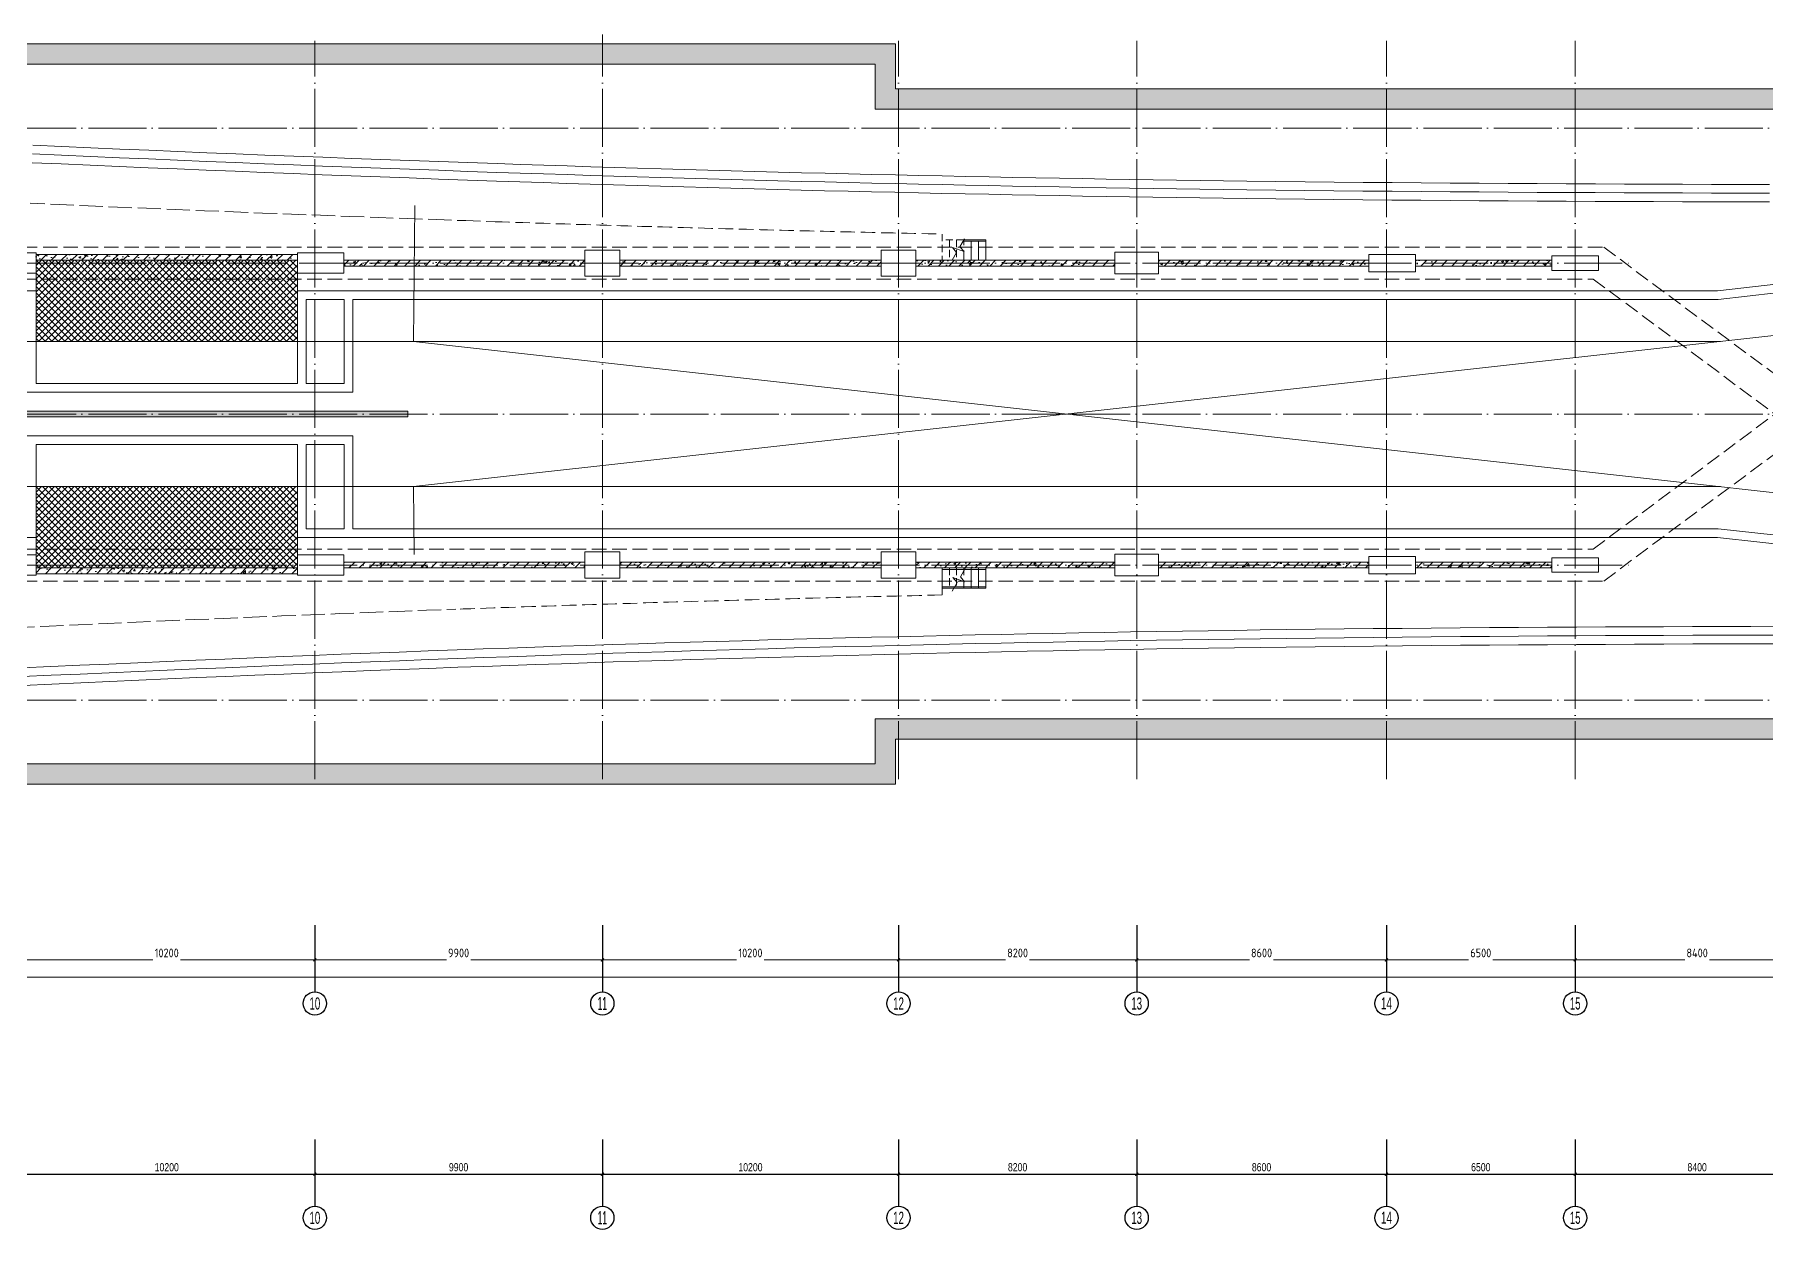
# Model space of a CAD drawing. Extents: x 4 to 13611208, y -605838 to 574722.
# Drawn here: x 13177947 to 13237547, y -161280 to -120128 of the extents above; entities that cross this region are included whole.
import ezdxf
from ezdxf.enums import TextEntityAlignment as Align

# ---------------------------------------------------------------- set-up
doc = ezdxf.new("R2010")
doc.units = 0
doc.header["$LTSCALE"] = 1000
doc.header["$MEASUREMENT"] = 0
for name, pattern in [('_虚线L', [0.375, 0.25, -0.125]), ('DASH', [0.35, 0.25, -0.1]), ('DOTE', [2.42, 2, -0.2, 0.02, -0.2])]:
    doc.linetypes.add(name, pattern=pattern)
doc.layers.add('AXIS', color=3, linetype='Continuous')
doc.layers.add('AXIS_TEXT', color=7, linetype='Continuous')
doc.layers.add('建筑底图', color=8, linetype='Continuous', lineweight=13)
doc.styles.add('C', font='HZTXT_E', dxfattribs={"width": 0.7, "bigfont": 'HZTXT'})
doc.styles.add('C_T3', font='fsdb_e.shx', dxfattribs={"width": 0.8, "bigfont": 'hzdx.shx'})
doc.styles.add('COMPLEX', font='hztxt_e.shx', dxfattribs={"width": 0.6, "bigfont": 'HZTXT.shx'})
doc.styles.add('DIM_FONT', font='gbenor.shx', dxfattribs={"bigfont": 'gbcbig.shx'})
doc.dimstyles.new('_TCH_ARCH&&100', dxfattribs={"dimtxt": 300, "dimasz": 100, "dimexe": 100, "dimexo": 100, "dimgap": 100, "dimtad": 1, "dimdec": 0, "dimzin": 0, "dimdsep": 46, "dimtxsty": 'DIM_FONT', "dimblk": 'ARCHTICK', "dimcen": 0.09, "dimclrd": 3, "dimclre": 3, "dimclrt": 7, "dimaunit": 1, "dimazin": 2, "dimtfac": 1, "dimtdec": 0, "dimtix": 1, "dimtmove": 2, "dimatfit": 3, "dimfxl": 1, "dimtolj": 1, "dimtzin": 0, "dimlwd": 18, "dimlwe": 18, "dimarcsym": 0})
pattern_1 = [(45, (-1624125.25, 421106.57), (-176.776695, 176.776695), []), (50, (-1624125.25, 421106.57), (717.26018, -62.75213), [75, -825]), (355, (-1624125.25, 421106.6), (-138.75133, 752.19213), [60, -660]), (100.4514, (-1624065.5, 421101.34), (578.50938, 689.43954), [63.7402, -701.1421]), (46.1842, (-1624125.25, 421306.6), (1067.24105, -165.519), [112.5, -1237.5]), (96.6356, (-1624036.3, 421292.8), (934.6627, 974.1179), [95.6103, -1051.713]), (351.1842, (-1624125.3, 421306.6), (934.66195, 974.1186), [90, -990]), (21, (-1624025.25, 421256.57), (596.90705, -402.6189), [75, -825]), (326, (-1624025.25, 421256.6), (243.31533, 725.15005), [60, -660]), (71.4514, (-1623975.5, 421223), (840.22263, 322.5305), [63.7402, -701.1421]), (37.5, (-1624125.25, 421106.57), (12.159855, 332.893854), [0, -652, 0, -670, 0, -662.5]), (7.5, (-1624125.25, 421106.57), (263.06954, 394.41171), [0, -382, 0, -637, 0, -252.5]), (327.5, (-1624348.25, 421106.57), (533.822436, -22.55487), [0, -250, 0, -780, 0, -1035]), (317.5, (-1624448.25, 421106.57), (583.18617, 100.10498), [0, -325, 0, -518, 0, -735])]

# ---------------------------------------------------------------- blocks, each defined once
blk = doc.blocks.new('_FZH')
blk.add_lwpolyline([(-0.5, -0.5), (0.5, -0.5), (0.5, 0.5), (-0.5, 0.5)], close=True)
blk = doc.blocks.new('_ArchTick')
at = {"color": 0, "linetype": 'ByBlock', "const_width": 0.4}
blk.add_lwpolyline([(-0.5, -0.5), (0.5, 0.5)], dxfattribs=at)
blk = doc.blocks.new('*D1632')
at = {"layer": 'AXIS', "color": 3, "lineweight": 18, "ltscale": 3}
for p, q in [((54800, -500), (54800, -1300)), ((65000, -500), (65000, -1300)), ((54800, -1200), (59425, -1200)), ((65000, -1200), (60375, -1200))]:
    blk.add_line(p, q, dxfattribs=at)
at = {"layer": 'AXIS', "color": 3, "lineweight": 18, "ltscale": 3, "xscale": 100, "yscale": 100, "zscale": 100, "rotation": 180}
blk.add_blockref('_ArchTick', (54800, -1200), dxfattribs=at)
at = {"layer": 'AXIS', "color": 3, "lineweight": 18, "ltscale": 3, "xscale": 100, "yscale": 100, "zscale": 100}
blk.add_blockref('_ArchTick', (65000, -1200), dxfattribs=at)
at = {"layer": 'AXIS', "color": 7, "ltscale": 3, "insert": (59900, -960), "char_height": 300, "attachment_point": 5, "style": 'DIM_FONT'}
blk.add_mtext('\\A1;10200', dxfattribs=at)
blk = doc.blocks.new('*D1633')
at = {"layer": 'AXIS', "color": 3, "lineweight": 18, "ltscale": 3}
for p, q in [((65000, -500), (65000, -1300)), ((74900, -500), (74900, -1300)), ((65000, -1200), (69532, -1200)), ((74900, -1200), (70368, -1200))]:
    blk.add_line(p, q, dxfattribs=at)
at = {"layer": 'AXIS', "color": 3, "lineweight": 18, "ltscale": 3, "xscale": 100, "yscale": 100, "zscale": 100, "rotation": 180}
blk.add_blockref('_ArchTick', (65000, -1200), dxfattribs=at)
at = {"layer": 'AXIS', "color": 3, "lineweight": 18, "ltscale": 3, "xscale": 100, "yscale": 100, "zscale": 100}
blk.add_blockref('_ArchTick', (74900, -1200), dxfattribs=at)
at = {"layer": 'AXIS', "color": 7, "ltscale": 3, "insert": (69950, -960), "char_height": 300, "attachment_point": 5, "style": 'DIM_FONT'}
blk.add_mtext('\\A1;9900', dxfattribs=at)
blk = doc.blocks.new('*D1634')
at = {"layer": 'AXIS', "color": 3, "lineweight": 18, "ltscale": 3}
for p, q in [((74900, -500), (74900, -1300)), ((85100, -500), (85100, -1300)), ((74900, -1200), (79525, -1200)), ((85100, -1200), (80475, -1200))]:
    blk.add_line(p, q, dxfattribs=at)
at = {"layer": 'AXIS', "color": 3, "lineweight": 18, "ltscale": 3, "xscale": 100, "yscale": 100, "zscale": 100, "rotation": 180}
blk.add_blockref('_ArchTick', (74900, -1200), dxfattribs=at)
at = {"layer": 'AXIS', "color": 3, "lineweight": 18, "ltscale": 3, "xscale": 100, "yscale": 100, "zscale": 100}
blk.add_blockref('_ArchTick', (85100, -1200), dxfattribs=at)
at = {"layer": 'AXIS', "color": 7, "ltscale": 3, "insert": (80000, -960), "char_height": 300, "attachment_point": 5, "style": 'DIM_FONT'}
blk.add_mtext('\\A1;10200', dxfattribs=at)
blk = doc.blocks.new('*D1635')
at = {"layer": 'AXIS', "color": 3, "lineweight": 18, "ltscale": 3}
for p, q in [((85100, -500), (85100, -1300)), ((93300, -500), (93300, -1300)), ((85100, -1200), (88787, -1200)), ((93300, -1200), (89613, -1200))]:
    blk.add_line(p, q, dxfattribs=at)
at = {"layer": 'AXIS', "color": 3, "lineweight": 18, "ltscale": 3, "xscale": 100, "yscale": 100, "zscale": 100, "rotation": 180}
blk.add_blockref('_ArchTick', (85100, -1200), dxfattribs=at)
at = {"layer": 'AXIS', "color": 3, "lineweight": 18, "ltscale": 3, "xscale": 100, "yscale": 100, "zscale": 100}
blk.add_blockref('_ArchTick', (93300, -1200), dxfattribs=at)
at = {"layer": 'AXIS', "color": 7, "ltscale": 3, "insert": (89200, -960), "char_height": 300, "attachment_point": 5, "style": 'DIM_FONT'}
blk.add_mtext('\\A1;8200', dxfattribs=at)
blk = doc.blocks.new('*D1636')
at = {"layer": 'AXIS', "color": 3, "lineweight": 18, "ltscale": 3}
for p, q in [((93300, -500), (93300, -1300)), ((101900, -500), (101900, -1300)), ((93300, -1200), (97187, -1200)), ((101900, -1200), (98013, -1200))]:
    blk.add_line(p, q, dxfattribs=at)
at = {"layer": 'AXIS', "color": 3, "lineweight": 18, "ltscale": 3, "xscale": 100, "yscale": 100, "zscale": 100, "rotation": 180}
blk.add_blockref('_ArchTick', (93300, -1200), dxfattribs=at)
at = {"layer": 'AXIS', "color": 3, "lineweight": 18, "ltscale": 3, "xscale": 100, "yscale": 100, "zscale": 100}
blk.add_blockref('_ArchTick', (101900, -1200), dxfattribs=at)
at = {"layer": 'AXIS', "color": 7, "ltscale": 3, "insert": (97600, -960), "char_height": 300, "attachment_point": 5, "style": 'DIM_FONT'}
blk.add_mtext('\\A1;8600', dxfattribs=at)
blk = doc.blocks.new('*D1637')
at = {"layer": 'AXIS', "color": 3, "lineweight": 18, "ltscale": 3}
for p, q in [((101900, -500), (101900, -1300)), ((108400, -500), (108400, -1300)), ((101900, -1200), (104730, -1200)), ((108400, -1200), (105570, -1200))]:
    blk.add_line(p, q, dxfattribs=at)
at = {"layer": 'AXIS', "color": 3, "lineweight": 18, "ltscale": 3, "xscale": 100, "yscale": 100, "zscale": 100, "rotation": 180}
blk.add_blockref('_ArchTick', (101900, -1200), dxfattribs=at)
at = {"layer": 'AXIS', "color": 3, "lineweight": 18, "ltscale": 3, "xscale": 100, "yscale": 100, "zscale": 100}
blk.add_blockref('_ArchTick', (108400, -1200), dxfattribs=at)
at = {"layer": 'AXIS', "color": 7, "ltscale": 3, "insert": (105150, -960), "char_height": 300, "attachment_point": 5, "style": 'DIM_FONT'}
blk.add_mtext('\\A1;6500', dxfattribs=at)
blk = doc.blocks.new('*D1638')
at = {"layer": 'AXIS', "color": 3, "lineweight": 18, "ltscale": 3}
for p, q in [((108400, -500), (108400, -1300)), ((116800, -500), (116800, -1300)), ((108400, -1200), (112175, -1200)), ((116800, -1200), (113025, -1200))]:
    blk.add_line(p, q, dxfattribs=at)
at = {"layer": 'AXIS', "color": 3, "lineweight": 18, "ltscale": 3, "xscale": 100, "yscale": 100, "zscale": 100, "rotation": 180}
blk.add_blockref('_ArchTick', (108400, -1200), dxfattribs=at)
at = {"layer": 'AXIS', "color": 3, "lineweight": 18, "ltscale": 3, "xscale": 100, "yscale": 100, "zscale": 100}
blk.add_blockref('_ArchTick', (116800, -1200), dxfattribs=at)
at = {"layer": 'AXIS', "color": 7, "ltscale": 3, "insert": (112600, -960), "char_height": 300, "attachment_point": 5, "style": 'DIM_FONT'}
blk.add_mtext('\\A1;8400', dxfattribs=at)
blk = doc.blocks.new('*D1670')
at = {"layer": 'AXIS', "color": 3, "lineweight": 18, "ltscale": 3}
for p, q in [((-900, -300), (-900, -1900)), ((351100, -300), (351100, -1900)), ((-900, -1800), (174512, -1800)), ((351100, -1800), (175688, -1800))]:
    blk.add_line(p, q, dxfattribs=at)
at = {"layer": 'AXIS', "color": 3, "lineweight": 18, "ltscale": 3, "xscale": 100, "yscale": 100, "zscale": 100, "rotation": 180}
blk.add_blockref('_ArchTick', (-900, -1800), dxfattribs=at)
at = {"layer": 'AXIS', "color": 3, "lineweight": 18, "ltscale": 3, "xscale": 100, "yscale": 100, "zscale": 100}
blk.add_blockref('_ArchTick', (351100, -1800), dxfattribs=at)
at = {"layer": 'AXIS', "color": 7, "ltscale": 3, "insert": (175100, -1560), "char_height": 300, "attachment_point": 5, "style": 'DIM_FONT'}
blk.add_mtext('\\A1;352000', dxfattribs=at)
blk = doc.blocks.new('_AXISO')
blk.add_circle((0, 0), 0.5)
at = {"layer": 'AXIS_TEXT', "style": 'COMPLEX', "width": 1.041667}
blk.add_attdef('A', text='', height=0.56, dxfattribs=at).set_placement((-0.25, -0.28), (0.25, -0.28), align=Align.FIT)
blk = doc.blocks.new('*D1501')
at = {"layer": 'AXIS', "color": 3, "lineweight": -2, "ltscale": 3}
for p, q in [((-196500, -36132), (-196500, -36832)), ((-186300, -36132), (-186300, -36832)), ((-196500, -36732), (-186300, -36732))]:
    blk.add_line(p, q, dxfattribs=at)
at = {"layer": 'AXIS', "color": 3, "lineweight": -2, "ltscale": 3, "xscale": 100, "yscale": 100, "zscale": 100, "rotation": 180}
blk.add_blockref('_ArchTick', (-196500, -36732), dxfattribs=at)
at = {"layer": 'AXIS', "color": 3, "lineweight": -2, "ltscale": 3, "xscale": 100, "yscale": 100, "zscale": 100}
blk.add_blockref('_ArchTick', (-186300, -36732), dxfattribs=at)
at = {"layer": 'AXIS', "color": 3, "ltscale": 3, "insert": (-191400, -36492), "char_height": 280, "attachment_point": 5, "style": 'C_T3'}
blk.add_mtext('\\A1;10200', dxfattribs=at)
blk = doc.blocks.new('*D1502')
at = {"layer": 'AXIS', "color": 3, "lineweight": -2, "ltscale": 3}
for p, q in [((-186300, -36132), (-186300, -36832)), ((-176400, -36132), (-176400, -36832)), ((-186300, -36732), (-176400, -36732))]:
    blk.add_line(p, q, dxfattribs=at)
at = {"layer": 'AXIS', "color": 3, "lineweight": -2, "ltscale": 3, "xscale": 100, "yscale": 100, "zscale": 100, "rotation": 180}
blk.add_blockref('_ArchTick', (-186300, -36732), dxfattribs=at)
at = {"layer": 'AXIS', "color": 3, "lineweight": -2, "ltscale": 3, "xscale": 100, "yscale": 100, "zscale": 100}
blk.add_blockref('_ArchTick', (-176400, -36732), dxfattribs=at)
at = {"layer": 'AXIS', "color": 3, "ltscale": 3, "insert": (-181350, -36492), "char_height": 280, "attachment_point": 5, "style": 'C_T3'}
blk.add_mtext('\\A1;9900', dxfattribs=at)
blk = doc.blocks.new('*D1503')
at = {"layer": 'AXIS', "color": 3, "lineweight": -2, "ltscale": 3}
for p, q in [((-176400, -36132), (-176400, -36832)), ((-166200, -36132), (-166200, -36832)), ((-176400, -36732), (-166200, -36732))]:
    blk.add_line(p, q, dxfattribs=at)
at = {"layer": 'AXIS', "color": 3, "lineweight": -2, "ltscale": 3, "xscale": 100, "yscale": 100, "zscale": 100, "rotation": 180}
blk.add_blockref('_ArchTick', (-176400, -36732), dxfattribs=at)
at = {"layer": 'AXIS', "color": 3, "lineweight": -2, "ltscale": 3, "xscale": 100, "yscale": 100, "zscale": 100}
blk.add_blockref('_ArchTick', (-166200, -36732), dxfattribs=at)
at = {"layer": 'AXIS', "color": 3, "ltscale": 3, "insert": (-171300, -36492), "char_height": 280, "attachment_point": 5, "style": 'C_T3'}
blk.add_mtext('\\A1;10200', dxfattribs=at)
blk = doc.blocks.new('*D1504')
at = {"layer": 'AXIS', "color": 3, "lineweight": -2, "ltscale": 3}
for p, q in [((-166200, -36132), (-166200, -36832)), ((-158000, -36132), (-158000, -36832)), ((-166200, -36732), (-158000, -36732))]:
    blk.add_line(p, q, dxfattribs=at)
at = {"layer": 'AXIS', "color": 3, "lineweight": -2, "ltscale": 3, "xscale": 100, "yscale": 100, "zscale": 100, "rotation": 180}
blk.add_blockref('_ArchTick', (-166200, -36732), dxfattribs=at)
at = {"layer": 'AXIS', "color": 3, "lineweight": -2, "ltscale": 3, "xscale": 100, "yscale": 100, "zscale": 100}
blk.add_blockref('_ArchTick', (-158000, -36732), dxfattribs=at)
at = {"layer": 'AXIS', "color": 3, "ltscale": 3, "insert": (-162100, -36492), "char_height": 280, "attachment_point": 5, "style": 'C_T3'}
blk.add_mtext('\\A1;8200', dxfattribs=at)
blk = doc.blocks.new('*D1505')
at = {"layer": 'AXIS', "color": 3, "lineweight": -2, "ltscale": 3}
for p, q in [((-158000, -36132), (-158000, -36832)), ((-149400, -36132), (-149400, -36832)), ((-158000, -36732), (-149400, -36732))]:
    blk.add_line(p, q, dxfattribs=at)
at = {"layer": 'AXIS', "color": 3, "lineweight": -2, "ltscale": 3, "xscale": 100, "yscale": 100, "zscale": 100, "rotation": 180}
blk.add_blockref('_ArchTick', (-158000, -36732), dxfattribs=at)
at = {"layer": 'AXIS', "color": 3, "lineweight": -2, "ltscale": 3, "xscale": 100, "yscale": 100, "zscale": 100}
blk.add_blockref('_ArchTick', (-149400, -36732), dxfattribs=at)
at = {"layer": 'AXIS', "color": 3, "ltscale": 3, "insert": (-153700, -36492), "char_height": 280, "attachment_point": 5, "style": 'C_T3'}
blk.add_mtext('\\A1;8600', dxfattribs=at)
blk = doc.blocks.new('*D1506')
at = {"layer": 'AXIS', "color": 3, "lineweight": -2, "ltscale": 3}
for p, q in [((-149400, -36132), (-149400, -36832)), ((-142900, -36132), (-142900, -36832)), ((-149400, -36732), (-142900, -36732))]:
    blk.add_line(p, q, dxfattribs=at)
at = {"layer": 'AXIS', "color": 3, "lineweight": -2, "ltscale": 3, "xscale": 100, "yscale": 100, "zscale": 100, "rotation": 180}
blk.add_blockref('_ArchTick', (-149400, -36732), dxfattribs=at)
at = {"layer": 'AXIS', "color": 3, "lineweight": -2, "ltscale": 3, "xscale": 100, "yscale": 100, "zscale": 100}
blk.add_blockref('_ArchTick', (-142900, -36732), dxfattribs=at)
at = {"layer": 'AXIS', "color": 3, "ltscale": 3, "insert": (-146150, -36492), "char_height": 280, "attachment_point": 5, "style": 'C_T3'}
blk.add_mtext('\\A1;6500', dxfattribs=at)
blk = doc.blocks.new('*D1507')
at = {"layer": 'AXIS', "color": 3, "lineweight": -2, "ltscale": 3}
for p, q in [((-142900, -36132), (-142900, -36832)), ((-134500, -36132), (-134500, -36832)), ((-142900, -36732), (-134500, -36732))]:
    blk.add_line(p, q, dxfattribs=at)
at = {"layer": 'AXIS', "color": 3, "lineweight": -2, "ltscale": 3, "xscale": 100, "yscale": 100, "zscale": 100, "rotation": 180}
blk.add_blockref('_ArchTick', (-142900, -36732), dxfattribs=at)
at = {"layer": 'AXIS', "color": 3, "lineweight": -2, "ltscale": 3, "xscale": 100, "yscale": 100, "zscale": 100}
blk.add_blockref('_ArchTick', (-134500, -36732), dxfattribs=at)
at = {"layer": 'AXIS', "color": 3, "ltscale": 3, "insert": (-138700, -36492), "char_height": 280, "attachment_point": 5, "style": 'C_T3'}
blk.add_mtext('\\A1;8400', dxfattribs=at)
blk = doc.blocks.new('feafef')
at = {"layer": 'AXIS', "ltscale": 3}
for p, q in [((65000, 0), (65000, -2300)), ((74900, 0), (74900, -2300)), ((85100, 0), (85100, -2300)), ((93300, 0), (93300, -2300)), ((101900, 0), (101900, -2300)), ((108400, 0), (108400, -2300))]:
    blk.add_line(p, q, dxfattribs=at)
ref = blk.add_blockref('_AXISO', (65000, -2700), dxfattribs=dict(at, xscale=800, yscale=800, zscale=800))
ref.add_attrib('A', '10', dxfattribs={"layer": 'AXIS_TEXT', "height": 419.21, "style": 'C', "width": 0.67027}).set_placement((64814.4, -2909.6), (65185.6, -2909.6), align=Align.FIT)
ref = blk.add_blockref('_AXISO', (74900, -2700), dxfattribs=dict(at, xscale=800, yscale=800, zscale=800))
ref.add_attrib('A', '11', dxfattribs={"layer": 'AXIS_TEXT', "height": 455.69, "style": 'C', "width": 0.645161}).set_placement((74737.3, -2927.8), (75062.7, -2927.8), align=Align.FIT)
ref = blk.add_blockref('_AXISO', (85100, -2700), dxfattribs=dict(at, xscale=800, yscale=800, zscale=800))
ref.add_attrib('A', '12', dxfattribs={"layer": 'AXIS_TEXT', "height": 419.21, "style": 'C', "width": 0.67027}).set_placement((84914.4, -2909.6), (85285.6, -2909.6), align=Align.FIT)
ref = blk.add_blockref('_AXISO', (93300, -2700), dxfattribs=dict(at, xscale=800, yscale=800, zscale=800))
ref.add_attrib('A', '13', dxfattribs={"layer": 'AXIS_TEXT', "height": 419.21, "style": 'C', "width": 0.67027}).set_placement((93114.4, -2909.6), (93485.6, -2909.6), align=Align.FIT)
ref = blk.add_blockref('_AXISO', (101900, -2700), dxfattribs=dict(at, xscale=800, yscale=800, zscale=800))
ref.add_attrib('A', '14', dxfattribs={"layer": 'AXIS_TEXT', "height": 413.3, "style": 'C', "width": 0.673684}).set_placement((101711.1, -2906.6), (102088.9, -2906.6), align=Align.FIT)
ref = blk.add_blockref('_AXISO', (108400, -2700), dxfattribs=dict(at, xscale=800, yscale=800, zscale=800))
ref.add_attrib('A', '15', dxfattribs={"layer": 'AXIS_TEXT', "height": 419.21, "style": 'C', "width": 0.67027}).set_placement((108214.4, -2909.6), (108585.6, -2909.6), align=Align.FIT)
for base, p1, p2, picture, middle in [((351100, -1800), (-900, -200), (351100, -200), '*D1670', (175100, -1560)), ((65000, -1200), (54800, -400), (65000, -400), '*D1632', (59900, -960)), ((74900, -1200), (65000, -400), (74900, -400), '*D1633', (69950, -960)), ((85100, -1200), (74900, -400), (85100, -400), '*D1634', (80000, -960)), ((93300, -1200), (85100, -400), (93300, -400), '*D1635', (89200, -960)), ((101900, -1200), (93300, -400), (101900, -400), '*D1636', (97600, -960)), ((108400, -1200), (101900, -400), (108400, -400), '*D1637', (105150, -960)), ((116800, -1200), (108400, -400), (116800, -400), '*D1638', (112600, -960))]:
    dim = blk.add_linear_dim(base=base, p1=p1, p2=p2, angle=0, dimstyle='_TCH_ARCH&&100', dxfattribs=at)
    dim.commit()
    dim.dimension.update_dxf_attribs({"geometry": picture, "text_midpoint": middle, "dimtype": 129})
blk = doc.blocks.new('站台板下0322')
at = {"layer": '建筑底图'}
h = blk.add_hatch(dxfattribs=at)
h.set_pattern_fill('钢筋混凝土', color=256, scale=100, style=0, pattern_type=2)
h.set_pattern_definition(pattern_1)
h.paths.add_polyline_path([(-251400, -15300), (-252200, -15300), (-252200, -17050), (-252110, -18893.2), (-251310.9, -18855.4), (-251400, -17030.5)])
h.paths.add_polyline_path([(-252200, -5800), (-251400, -5800), (-251400, -4068.6), (-251323.8, -2433.2), (-252123, -2396), (-252200, -4050)])
h.paths.add_polyline_path([(-56500, 0), (-56500, -700), (-24751.1, -700), (-24751.1, 0)])
h.paths.add_polyline_path([(-56500, -20400), (-56500, -21100), (-24751.1, -21100), (-24751.1, -20400)])
h.paths.add_polyline_path([(85700, -21300), (85700, -20600), (65000, -20600), (65000, -20400), (-24751.1, -20400), (-24751.1, -21100), (64300, -21100), (64300, -21300)])
h.paths.add_polyline_path([(85700, -500), (85700, 200), (47900, 200), (47900, 0), (-24751.1, 0), (-24751.1, -700), (48600, -700), (48600, -500)])
h.paths.add_polyline_path([(-167000, 2200), (-167000, 1500), (-167000, 1500), (-167000, -50), (-99500, -50), (-99500, 650), (-166300, 650), (-166300, 2200)])
h = blk.add_hatch(dxfattribs=at)
h.set_pattern_fill('钢筋混凝土', color=256, scale=100, style=0, pattern_type=2)
h.set_pattern_definition(pattern_1)
h.paths.add_polyline_path([(-167000, 1500), (-204950, 1500), (-204950, 2200), (-167000, 2200)])
h = blk.add_hatch(dxfattribs=at)
h.set_pattern_fill('钢筋混凝土', color=256, scale=100, style=0, pattern_type=2)
h.set_pattern_definition(pattern_1)
h.paths.add_polyline_path([(-186900, -5250), (-186900, -5050), (-195900, -5050), (-195900, -5250)])
h = blk.add_hatch(dxfattribs=at)
h.set_pattern_fill('ANSI37', color=256, scale=100)
h.set_pattern_definition([(45, (-12585142.11, 6710.26), (-112.2532015, 112.2532015), []), (135, (-12585142.11, 6710.26), (-112.2532015, -112.2532015), [])])
h.paths.add_polyline_path([(-195900, -5250), (-186900, -5250), (-186900, -8050), (-195900, -8050)])
h = blk.add_hatch(dxfattribs=at)
h.set_pattern_fill('钢筋混凝土', color=256, scale=100, style=0, pattern_type=2)
h.set_pattern_definition(pattern_1)
h.paths.add_polyline_path([(-177000, -5450), (-177000, -5250), (-185300, -5250), (-185300, -5450)])
h = blk.add_hatch(dxfattribs=at)
h.set_pattern_fill('钢筋混凝土', color=256, scale=100, style=0, pattern_type=2)
h.set_pattern_definition(pattern_1)
h.paths.add_polyline_path([(-166800, -5450), (-166800, -5250), (-175800, -5250), (-175800, -5450)])
h = blk.add_hatch(dxfattribs=at)
h.set_pattern_fill('钢筋混凝土', color=256, scale=100, style=0, pattern_type=2)
h.set_pattern_definition(pattern_1)
h.paths.add_polyline_path([(-158750, -5450), (-158750, -5250), (-165600, -5250), (-165600, -5450)])
h = blk.add_hatch(dxfattribs=at)
h.set_pattern_fill('钢筋混凝土', color=256, scale=100, style=0, pattern_type=2)
h.set_pattern_definition(pattern_1)
h.paths.add_polyline_path([(-150000, -5450), (-150000, -5250), (-157250, -5250), (-157250, -5450)])
h = blk.add_hatch(dxfattribs=at)
h.set_pattern_fill('钢筋混凝土', color=256, scale=100, style=0, pattern_type=2)
h.set_pattern_definition(pattern_1)
h.paths.add_polyline_path([(-143700, -5450), (-143700, -5250), (-148400, -5250), (-148400, -5450)])
h = blk.add_hatch(dxfattribs=at)
h.set_pattern_fill('钢筋混凝土', color=256, scale=100, style=0, pattern_type=2)
h.set_pattern_definition(pattern_1)
h.paths.add_polyline_path([(-254127.3, -10650), (-183100, -10650), (-183100, -10450), (-254127.3, -10450)])
h = blk.add_hatch(dxfattribs=at)
h.set_pattern_fill('ANSI37', color=256, scale=100)
h.set_pattern_definition([(45, (-12585142.11, -1089.74), (-112.2532015, 112.2532015), []), (135, (-12585142.11, -1089.74), (-112.2532015, -112.2532015), [])])
h.paths.add_polyline_path([(-195900, -13050), (-186900, -13050), (-186900, -15850), (-195900, -15850)])
h = blk.add_hatch(dxfattribs=at)
h.set_pattern_fill('钢筋混凝土', color=256, scale=100, style=0, pattern_type=2)
h.set_pattern_definition(pattern_1)
h.paths.add_polyline_path([(-195900, -15850), (-195900, -16050), (-186900, -16050), (-186900, -15850)])
h = blk.add_hatch(dxfattribs=at)
h.set_pattern_fill('钢筋混凝土', color=256, scale=100, style=0, pattern_type=2)
h.set_pattern_definition(pattern_1)
h.paths.add_polyline_path([(-177000, -15850), (-177000, -15650), (-185300, -15650), (-185300, -15850)])
h = blk.add_hatch(dxfattribs=at)
h.set_pattern_fill('钢筋混凝土', color=256, scale=100, style=0, pattern_type=2)
h.set_pattern_definition(pattern_1)
h.paths.add_polyline_path([(-166800, -15850), (-166800, -15650), (-175800, -15650), (-175800, -15850)])
h = blk.add_hatch(dxfattribs=at)
h.set_pattern_fill('钢筋混凝土', color=256, scale=100, style=0, pattern_type=2)
h.set_pattern_definition(pattern_1)
h.paths.add_polyline_path([(-158750, -15850), (-158750, -15650), (-165600, -15650), (-165600, -15850)])
h = blk.add_hatch(dxfattribs=at)
h.set_pattern_fill('钢筋混凝土', color=256, scale=100, style=0, pattern_type=2)
h.set_pattern_definition(pattern_1)
h.paths.add_polyline_path([(-150000, -15850), (-150000, -15650), (-157250, -15650), (-157250, -15850)])
h = blk.add_hatch(dxfattribs=at)
h.set_pattern_fill('钢筋混凝土', color=256, scale=100, style=0, pattern_type=2)
h.set_pattern_definition(pattern_1)
h.paths.add_polyline_path([(-143700, -15850), (-143700, -15650), (-148400, -15650), (-148400, -15850)])
h = blk.add_hatch(dxfattribs=at)
h.set_pattern_fill('钢筋混凝土', color=256, scale=100, style=0, pattern_type=2)
h.set_pattern_definition(pattern_1)
h.paths.add_polyline_path([(-99500, -21750), (-99500, -21050), (-167000, -21050), (-167000, -22600), (-206150, -22600), (-206150, -25411.4), (-204950, -25352.8), (-204939, -23300), (-166300, -23300), (-166300, -21750)])
at = {"layer": 'AXIS', "ltscale": 3}
for p, q in [((-186300, -35531.8), (-186300, -37831.8)), ((-176400, -35531.8), (-176400, -37831.8)), ((-166200, -35531.8), (-166200, -37831.8)), ((-158000, -35531.8), (-158000, -37831.8)), ((-149400, -35531.8), (-149400, -37831.8)), ((-142900, -35531.8), (-142900, -37831.8))]:
    blk.add_line(p, q, dxfattribs=at)
at = {"layer": '建筑底图', "linetype": 'DOTE'}
for p, q in [((-176400, -23127.7), (-176400, 2520)), ((-186300, -23127.7), (-186300, 2300)), ((-166200, -23127.7), (-166200, 2300)), ((-158000, -23127.7), (-158000, 2300)), ((-149400, -23127.7), (-149400, 2300)), ((-142900, -23127.7), (-142900, 2300)), ((-254600, -5350), (-141000, -5350)), ((-254600, -15750), (-141000, -15750)), ((-254600, -20400), (102362.6, -20400))]:
    blk.add_line(p, q, dxfattribs=at)
at = {"layer": '建筑底图'}
for p, q in [((-166300, 2200), (-204950, 2200)), ((-166300, 650), (-166300, 2200)), ((-167000, 1500), (-206150, 1500)), ((-167000, -50), (-167000, 1500)), ((-62300, 650), (-166300, 650)), ((-63000, -50), (-167000, -50)), ((-163200, -4600), (-163980.8, -4600)), ((-163200, -4550), (-163951.9, -4550)), ((-163700, -4600), (-163700, -5250)), ((-163450, -4600), (-163450, -5250)), ((-163200, -4550), (-163200, -5250)), ((-195900, -5050), (-186900, -5050)), ((-195900, -5250), (-186900, -5250)), ((-185300, -5250), (-177000, -5250)), ((-175800, -5250), (-166800, -5250)), ((-165600, -5250), (-158750, -5250)), ((-163950, -4915.7), (-163950, -5250)), ((-157250, -5250), (-150000, -5250)), ((-148400, -5250), (-143700, -5250)), ((-145950, -5349), (-145950, -5350)), ((-185300, -5450), (-177000, -5450)), ((-175800, -5450), (-166800, -5450)), ((-165600, -5450), (-158750, -5450)), ((-157250, -5450), (-150000, -5450)), ((-148400, -5450), (-143700, -5450)), ((-254127.3, -10450), (-183100, -10450)), ((-254127.3, -10650), (-183100, -10650)), ((-183100, -10450), (-183100, -10650)), ((-195900, -15850), (-186900, -15850)), ((-195900, -16050), (-186900, -16050)), ((-185300, -15650), (-177000, -15650)), ((-185300, -15850), (-177000, -15850)), ((-175800, -15650), (-166800, -15650)), ((-175800, -15850), (-166800, -15850)), ((-165600, -15650), (-158750, -15650)), ((-165600, -15850), (-158750, -15850)), ((-164700, -15900), (-163200, -15900)), ((-163700, -16033), (-163700, -16550)), ((-163450, -15850), (-163450, -16550)), ((-163200, -15850), (-163200, -16550)), ((-157250, -15650), (-150000, -15650)), ((-157250, -15850), (-150000, -15850)), ((-155050, -15850), (-153550, -15850)), ((-148400, -15650), (-143700, -15650)), ((-148400, -15850), (-143700, -15850)), ((-164700, -16500), (-163200, -16500)), ((-164700, -16550), (-163200, -16550)), ((-163950, -16315.6), (-163950, -16550)), ((-167000, -21050), (-63000, -21050)), ((-167000, -22600), (-167000, -21050)), ((-166300, -21750), (-62300, -21750)), ((-166300, -21750), (-166300, -23300)), ((-167000, -22600), (-206150, -22600)), ((-166300, -23300), (-204950, -23300))]:
    blk.add_line(p, q, dxfattribs=at)
at = {"layer": '建筑底图', "color": 8, "linetype": 'DOTE'}
for p, q in [((-254600, -700), (102362.6, -700)), ((-254600, -10550), (102362.6, -10550))]:
    blk.add_line(p, q, dxfattribs=at)
at = {"layer": '建筑底图', "ltscale": 0.2}
for p, q in [((-182900, -8050), (-182854.3, -3363.9)), ((-182900, -13050), (-182878.9, -15388.4))]:
    blk.add_line(p, q, dxfattribs=at)
at = {"layer": '建筑底图', "linetype": '_虚线L'}
for p, q in [((-164700, -4348.3), (-164700, -5250)), ((-163950, -4546.7), (-164700, -4546.7)), ((-164700, -16610.8), (-164700, -15850)), ((-164700, -15850), (-164700, -16781.2))]:
    blk.add_line(p, q, dxfattribs=at)
at = {"layer": '建筑底图', "linetype": 'DASH'}
for p, q in [((-164450, -4546.7), (-164450, -5250)), ((-164200, -4546.7), (-164200, -5250)), ((-163950, -4546.7), (-163950, -4729.6)), ((-146450, -5350), (-145950, -5350)), ((-164450, -15850), (-164450, -16550)), ((-164200, -15850), (-164200, -16550)), ((-163950, -15850), (-163950, -16129.6)), ((-163700, -15850), (-163700, -16033.3)), ((-155050, -15750), (-153932.8, -15750))]:
    blk.add_line(p, q, dxfattribs=at)
at = {"layer": '建筑底图', "ltscale": 0.5}
for p, q in [((-119475, -4242), (-137996.9, -6300)), ((-199200, -6300), (-195900, -6300)), ((-195900, -6300), (-195900, -9500)), ((-186900, -6300), (-186900, -9500)), ((-186900, -6300), (-137996.9, -6300)), ((-135983.5, -6378.1), (-137980.3, -6600)), ((-186600, -6600), (-186600, -9500)), ((-186600, -6600), (-185290, -6600)), ((-185290, -6600), (-185290, -9500)), ((-184990, -6600), (-184990, -9800)), ((-184990, -6600), (-137980.3, -6600)), ((-195900, -9500), (-186900, -9500)), ((-186600, -9500), (-185290, -9500)), ((-199200, -9800), (-184990, -9800)), ((-199200, -11300), (-184990, -11300)), ((-184990, -14500), (-184990, -11300)), ((-195900, -14800), (-195900, -11600)), ((-195900, -11600), (-186900, -11600)), ((-186900, -14800), (-186900, -11600)), ((-186600, -14500), (-186600, -11600)), ((-186600, -11600), (-185290, -11600)), ((-185290, -14500), (-185290, -11600)), ((-199200, -14800), (-195900, -14800)), ((-186900, -14800), (-137996.9, -14800)), ((-186600, -14500), (-185290, -14500)), ((-184990, -14500), (-137980.3, -14500)), ((-119475, -16858), (-137996.9, -14800)), ((-135983.5, -14721.9), (-137980.3, -14500))]:
    blk.add_line(p, q, dxfattribs=at)
at = {"layer": '建筑底图', "linetype": 'DASH', "ltscale": 2}
for p, q in [((-212460, -4800), (-141918.1, -4800)), ((-141918.1, -4800), (-134918.1, -10000)), ((-212460, -5900), (-142281.9, -5900)), ((-142281.9, -5900), (-136022.3, -10550)), ((-142281.9, -15200), (-136022.3, -10550)), ((-141918.1, -16300), (-134918.1, -11100)), ((-212460, -15200), (-142281.9, -15200)), ((-212460, -16300), (-141918.1, -16300))]:
    blk.add_line(p, q, dxfattribs=at)
at = {"layer": '建筑底图', "linetype": 'Continuous'}
for p, q in [((-154550.6, -5250), (-153300, -5250)), ((-145200, -15750), (-144700, -15750))]:
    blk.add_line(p, q, dxfattribs=at)
at = {"layer": '建筑底图', "color": 8, "ltscale": 0.1}
for points in [[(-196025.3, -1591.9), (-195026.2, -1635.5), (-194027.2, -1678.6), (-193028.1, -1721.4), (-192029, -1763.6), (-191029.8, -1805.4), (-190030.7, -1846.6), (-189031.5, -1887.3), (-188032.3, -1927.4), (-187033.1, -1966.9), (-186033.8, -2005.8), (-185034.6, -2043.9), (-184035.3, -2081.4), (-183036, -2118.2), (-182036.6, -2154.2), (-181037.2, -2189.5), (-180037.8, -2223.9, 0.0053831), (-154206.8, -2825), (-153206.9, -2837.1), (-152207, -2848.4), (-151207, -2858.9), (-150207.1, -2868.6), (-149207.1, -2877.7), (-148207.1, -2886), (-147207.2, -2893.7), (-146207.2, -2900.7), (-145207.2, -2907.1), (-144207.2, -2913), (-143207.2, -2918.2), (-142207.2, -2923), (-141207.3, -2927.3), (-140207.3, -2931), (-139207.3, -2934.4), (-138207.3, -2937.3), (-137207.3, -2939.8), (-136207.3, -2942)], [(-196375, -19593.4), (-195376, -19548), (-194377, -19503), (-193378, -19458.5), (-192379, -19414.5), (-191379.9, -19371), (-190380.9, -19328), (-189381.8, -19285.7), (-188382.6, -19243.9), (-187383.5, -19202.8), (-186384.3, -19162.4), (-185385.1, -19122.7), (-184385.8, -19083.6), (-183386.6, -19045.4), (-182387.3, -19007.9), (-181388, -18971.2, -0.0059467), (-152853.4, -18275), (-151853.5, -18262.9), (-150853.5, -18251.6), (-149853.6, -18241.1), (-148853.6, -18231.4), (-147853.7, -18222.3), (-146853.7, -18214), (-145853.7, -18206.3), (-144853.8, -18199.3), (-143853.8, -18192.9), (-142853.8, -18187), (-141853.8, -18181.8), (-140853.8, -18177), (-139853.8, -18172.7), (-138853.8, -18169), (-137853.9, -18165.6), (-136853.9, -18162.7), (-135853.9, -18160.2)]]:
    blk.add_lwpolyline(points, format="xyb", dxfattribs=at)
at = {"layer": '建筑底图', "ltscale": 0.5}
for points in [[(-196011.9, -1292.1), (-195013, -1335.7), (-194014, -1378.9), (-193015.1, -1421.6), (-192016.1, -1463.9), (-191017.1, -1505.7), (-190018.2, -1546.9), (-189019.1, -1587.6), (-188020.1, -1627.7), (-187021.1, -1667.1), (-186022, -1706), (-185023, -1744.2), (-184023.9, -1781.6), (-183024.8, -1818.4), (-182025.6, -1854.4), (-181026.5, -1889.7), (-180027.3, -1924.1)], [(-196038.3, -1891.6), (-195039.1, -1935.2), (-194040, -1978.3), (-193040.7, -2021.1), (-192041.5, -2063.4), (-191042.2, -2105.1), (-190042.9, -2146.4), (-189043.6, -2187.1), (-188044.2, -2227.2), (-187044.8, -2266.7), (-186045.3, -2305.5), (-185045.9, -2343.7), (-184046.4, -2381.2), (-183046.8, -2418), (-182047.3, -2454), (-181047.6, -2489.3), (-180048, -2523.7)], [(-154203, -2525), (-153203.1, -2537.1), (-152203.4, -2548.4), (-151203.7, -2558.9), (-150204, -2568.6), (-149204.2, -2577.7), (-148204.5, -2586), (-147204.7, -2593.7), (-146204.9, -2600.7), (-145205.1, -2607.1), (-144205.3, -2613), (-143205.5, -2618.2), (-142205.7, -2623), (-141205.8, -2627.3), (-140206, -2631), (-139206.1, -2634.4), (-138206.2, -2637.3), (-137206.4, -2639.8), (-136206.5, -2642)], [(-154210.3, -3125), (-153210.4, -3137.1), (-152210.2, -3148.3), (-151210, -3158.9), (-150209.8, -3168.6), (-149209.7, -3177.6), (-148209.5, -3186), (-147209.3, -3193.7), (-146209.1, -3200.7), (-145209, -3207.1), (-144208.8, -3213), (-143208.7, -3218.2), (-142208.5, -3223), (-141208.4, -3227.2), (-140208.2, -3231), (-139208.1, -3234.4), (-138208, -3237.3), (-137207.9, -3239.8), (-136207.8, -3242)], [(-152856.9, -17975), (-151856.9, -17962.9), (-150856.8, -17951.6), (-149856.6, -17941.1), (-148856.4, -17931.4), (-147856.2, -17922.3), (-146856.1, -17914), (-145855.9, -17906.3), (-144855.7, -17899.3), (-143855.6, -17892.9), (-142855.4, -17887), (-141855.3, -17881.8), (-140855.1, -17877), (-139855, -17872.7), (-138854.8, -17869), (-137854.7, -17865.6), (-136854.6, -17862.7), (-135854.5, -17860.2)], [(-152849.6, -18575), (-151849.7, -18562.9), (-150850, -18551.6), (-149850.3, -18541.1), (-148850.6, -18531.4), (-147850.8, -18522.3), (-146851.1, -18514), (-145851.3, -18506.3), (-144851.5, -18499.3), (-143851.7, -18492.9), (-142851.9, -18487), (-141852.1, -18481.7), (-140852.3, -18477), (-139852.4, -18472.7), (-138852.6, -18469), (-137852.7, -18465.6), (-136852.8, -18462.7), (-135852.9, -18460.2)], [(-196388.6, -19293.7), (-195389.5, -19248.3), (-194390.4, -19203.3), (-193391.2, -19158.8), (-192392, -19114.8), (-191392.8, -19071.3), (-190393.6, -19028.3), (-189394.3, -18986), (-188395, -18944.2), (-187395.7, -18903.1), (-186396.3, -18862.7), (-185396.9, -18822.9), (-184397.4, -18783.9), (-183397.9, -18745.6), (-182398.4, -18708.1), (-181398.8, -18671.4)], [(-196361.1, -19893.1), (-195362.2, -19847.7), (-194363.4, -19802.7), (-193364.5, -19758.2), (-192365.6, -19714.2), (-191366.7, -19670.7), (-190367.8, -19627.8), (-189368.9, -19585.4), (-188370, -19543.7), (-187371, -19502.6), (-186372, -19462.2), (-185373, -19422.4), (-184374, -19383.4), (-183374.9, -19345.1), (-182375.9, -19307.7), (-181376.8, -19271)]]:
    blk.add_lwpolyline(points, dxfattribs=at)
for points in [[(-154202.9, -2525, -0.0053831), (-180027.5, -1924.1, -0.0053831)], [(-154210.4, -3125, -0.0053831), (-180047.9, -2523.7, -0.0053831)], [(-152857, -17975, 0.0059467), (-181398.7, -18671.4, 0.0059467)], [(-152849.5, -18575, 0.0059467), (-181376.9, -19271, 0.0059467)]]:
    blk.add_lwpolyline(points, format="xyb", dxfattribs=at)
at = {"layer": '建筑底图', "linetype": 'DASH', "ltscale": 2}
for points in [[(-196099.9, -3290.2), (-195100.2, -3333.8), (-194100.4, -3377), (-193100.6, -3419.8), (-192100.7, -3462.1), (-191100.7, -3503.9), (-190100.6, -3545.2), (-189100.5, -3585.9), (-188100.3, -3626), (-187100.1, -3665.6), (-186099.7, -3704.5), (-185099.3, -3742.7), (-184098.9, -3780.2), (-183098.3, -3817.1), (-182097.7, -3853.1), (-181097, -3888.4), (-180096.2, -3922.9)], [(-196452.8, -17895.2), (-195453.1, -17849.7), (-194453.4, -17804.7), (-193453.5, -17760.2), (-192453.7, -17716.1), (-191453.7, -17672.6), (-190453.7, -17629.6), (-189453.6, -17587.2), (-188453.4, -17545.4), (-187453.2, -17504.3), (-186452.9, -17463.8), (-185452.5, -17424), (-184452, -17384.9), (-183451.5, -17346.6), (-182450.9, -17309.1), (-181450.2, -17272.3)]]:
    blk.add_lwpolyline(points, dxfattribs=at)
at = {"layer": '建筑底图', "color": 8, "ltscale": 0.1}
for points in [[(-92000, -2950), (-182900, -13050)], [(-254100, -8050), (-137900, -8050)], [(-92000, -18150), (-182900, -8050)], [(-254100, -13050), (-137900, -13050)]]:
    blk.add_lwpolyline(points, dxfattribs=at)
at = {"layer": '建筑底图', "linetype": 'DASH', "ltscale": 2}
for points in [[(-164700, -4348.3, -0.0032041), (-180095.7, -3922.9)], [(-164700, -16781.2, 0.0034861), (-181449.6, -17272.3)]]:
    blk.add_lwpolyline(points, format="xyb", dxfattribs=at)
at = {"layer": '建筑底图'}
for points in [[(-163931.5, -4514.6), (-164087.4, -4784.9), (-163943.7, -4956), (-164344.5, -4810.3), (-164199.9, -4979.8), (-164355.8, -5250)], [(-163894.2, -15850), (-164070.1, -16154.8), (-163926.4, -16326), (-164327.2, -16180.2), (-164182.5, -16349.7), (-164358.4, -16654.5)]]:
    blk.add_lwpolyline(points, dxfattribs=at)
for points in [[(-195900, -5250), (-186900, -5250), (-186900, -8050), (-195900, -8050)], [(-195900, -13050), (-186900, -13050), (-186900, -15850), (-195900, -15850)]]:
    blk.add_lwpolyline(points, close=True, dxfattribs=at)
blk.add_blockref('feafef', (-251300, -28150))
at = {"layer": 'AXIS', "ltscale": 3}
ref = blk.add_blockref('_AXISO', (-186300, -38231.8), dxfattribs=dict(at, xscale=800, yscale=800, zscale=800))
ref.add_attrib('A', '10', dxfattribs={"layer": 'AXIS_TEXT', "height": 419.21, "style": 'C', "width": 0.67027}).set_placement((-186485.6, -38441.4), (-186114.4, -38441.4), align=Align.FIT)
ref = blk.add_blockref('_AXISO', (-176400, -38231.8), dxfattribs=dict(at, xscale=800, yscale=800, zscale=800))
ref.add_attrib('A', '11', dxfattribs={"layer": 'AXIS_TEXT', "height": 455.69, "style": 'C', "width": 0.645161}).set_placement((-176562.7, -38459.6), (-176237.3, -38459.6), align=Align.FIT)
ref = blk.add_blockref('_AXISO', (-166200, -38231.8), dxfattribs=dict(at, xscale=800, yscale=800, zscale=800))
ref.add_attrib('A', '12', dxfattribs={"layer": 'AXIS_TEXT', "height": 419.21, "style": 'C', "width": 0.67027}).set_placement((-166385.6, -38441.4), (-166014.4, -38441.4), align=Align.FIT)
ref = blk.add_blockref('_AXISO', (-158000, -38231.8), dxfattribs=dict(at, xscale=800, yscale=800, zscale=800))
ref.add_attrib('A', '13', dxfattribs={"layer": 'AXIS_TEXT', "height": 419.21, "style": 'C', "width": 0.67027}).set_placement((-158185.6, -38441.4), (-157814.4, -38441.4), align=Align.FIT)
ref = blk.add_blockref('_AXISO', (-149400, -38231.8), dxfattribs=dict(at, xscale=800, yscale=800, zscale=800))
ref.add_attrib('A', '14', dxfattribs={"layer": 'AXIS_TEXT', "height": 413.3, "style": 'C', "width": 0.673684}).set_placement((-149588.9, -38438.4), (-149211.1, -38438.4), align=Align.FIT)
ref = blk.add_blockref('_AXISO', (-142900, -38231.8), dxfattribs=dict(at, xscale=800, yscale=800, zscale=800))
ref.add_attrib('A', '15', dxfattribs={"layer": 'AXIS_TEXT', "height": 419.21, "style": 'C', "width": 0.67027}).set_placement((-143085.6, -38441.4), (-142714.4, -38441.4), align=Align.FIT)
at = {"layer": '建筑底图', "lineweight": 30, "rotation": 180}
for p, xscale, yscale, zscale in [((-196500, -5350), 1200, 700, 700), ((-186100, -5350), 1600, 700, 700), ((-176400, -5350), 1200, 900, 900), ((-166200, -5350), 1200, 900, 900), ((-158000, -5350), 1500, 750, 750), ((-149200, -5350), 1600.000000378117, 600.0000000000291, 600.0000000000291), ((-142900, -5350), 1600, 500, 500), ((-196500, -15750), 1200, 700, 700), ((-186100, -15750), 1600, 700, 700), ((-176400, -15750), 1200, 900, 900), ((-166200, -15750), 1200, 900, 900), ((-158000, -15750), 1500, 750, 750), ((-149200, -15750), 1600.000000374392, 599.9999999999709, 599.9999999999709), ((-142900, -15750), 1600, 500, 500)]:
    blk.add_blockref('_FZH', p, dxfattribs=dict(at, xscale=xscale, yscale=yscale, zscale=zscale))
at = {"layer": 'AXIS', "ltscale": 3}
for base, p1, p2, picture, middle in [((-186300, -36731.8), (-196500, -35931.8), (-186300, -35931.8), '*D1501', (-191400, -36491.8)), ((-176400, -36731.8), (-186300, -35931.8), (-176400, -35931.8), '*D1502', (-181350, -36491.8)), ((-166200, -36731.8), (-176400, -35931.8), (-166200, -35931.8), '*D1503', (-171300, -36491.8)), ((-158000, -36731.8), (-166200, -35931.8), (-158000, -35931.8), '*D1504', (-162100, -36491.8)), ((-149400, -36731.8), (-158000, -35931.8), (-149400, -35931.8), '*D1505', (-153700, -36491.8)), ((-142900, -36731.8), (-149400, -35931.8), (-142900, -35931.8), '*D1506', (-146150, -36491.8)), ((-134500, -36731.8), (-142900, -35931.8), (-134500, -35931.8), '*D1507', (-138700, -36491.8))]:
    dim = blk.add_linear_dim(base=base, p1=p1, p2=p2, angle=0, dimstyle='_TCH_ARCH&&100', dxfattribs=at)
    dim.commit()
    dim.dimension.update_dxf_attribs({"geometry": picture, "text_midpoint": middle, "dimtype": 129})

msp = doc.modelspace()

# ---------------------------------------------------------------- block references
at = {"layer": '建筑底图', "color": 5, "lineweight": -2}
msp.add_blockref('站台板下0322', (13373897.4, -122648.2), dxfattribs=at)

doc.saveas('drawing.dxf')
